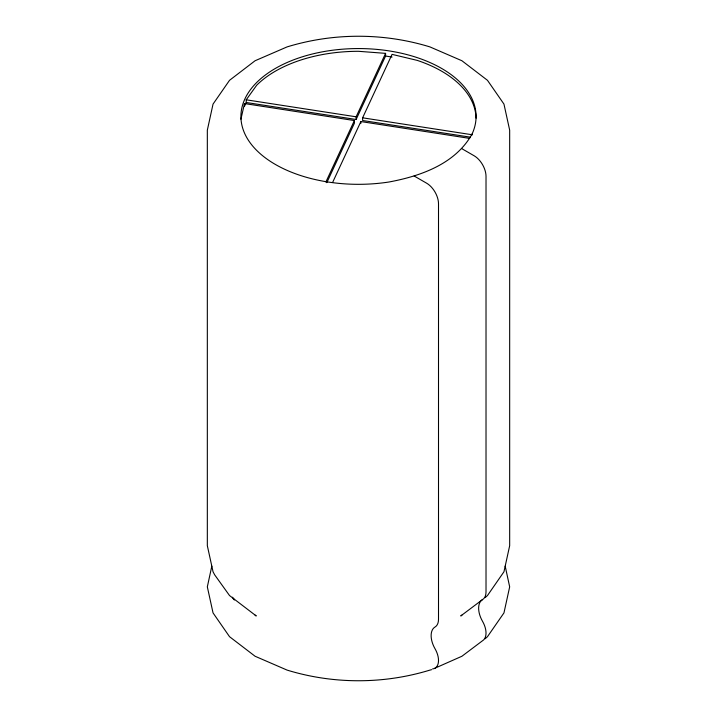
<?xml version="1.0" encoding="UTF-8"?>
<svg xmlns="http://www.w3.org/2000/svg" width="717" height="717" viewBox="0 0 717 717"><rect width="100%" height="100%" fill="white"/><g stroke="black" fill="none" stroke-linecap="round" stroke-linejoin="round"><path stroke-width="1.08" d="M240.921 119.183L244.488 103.553L354.386 120.555L354.386 123.243L326.809 182.665M244.488 106.241L246.227 102.495L246.227 99.806L256.677 85.242A117.579 67.882 0 0 1 358.5 51.301L385.576 53.363L385.576 56.051L356.125 119.497L246.227 102.495M211.811 566.152L207.33 586.847L213.039 612.901L229.53 636.687L255.082 656.252L287.114 670.108C333.423 684.296 383.577 684.296 429.886 670.108L431.625 669.669M325.877 181.993L354.386 120.555M356.125 119.497L356.125 116.808L385.576 53.363M332.831 181.984L360.875 121.558L469.671 138.39M470.316 137.162L362.614 120.501L362.614 117.812L392.065 54.367L417.285 60.398A117.579 67.882 0 0 1 476.061 118.144M485.158 597.619L487.47 595.549L503.961 571.754L509.67 545.7L509.67 130.153L503.961 104.099L487.47 80.313L461.918 60.748L429.886 46.892C383.577 32.704 333.423 32.704 287.114 46.892L255.082 60.748L229.53 80.313L213.039 104.099L207.33 130.153L207.33 545.7L213.039 571.754L214.652 574.81L229.53 595.549L256.238 615.957L255.082 615.105M485.158 638.757L487.47 636.687L503.961 612.901L509.67 586.847L505.189 566.152M461.631 148.553L474.143 155.777A16.796 9.697 60 0 1 486.018 176.346L486.018 591.892A16.796 9.697 60 0 1 482.541 599.582L460.762 615.957L461.918 615.105M435.031 668.154L461.918 656.252L482.541 640.729A16.796 9.697 60 0 0 482.541 621.334A18.83 10.872 60 0 1 482.541 599.582M385.576 56.051L392.065 57.055M246.227 99.806L356.125 116.808M362.614 117.812L472.512 134.814M414.13 175.988L426.633 183.202A16.796 9.697 60 0 1 438.508 203.78L438.508 619.327A16.796 9.697 60 0 1 435.031 627.017A18.83 10.872 60 0 0 435.031 648.76A16.796 9.697 60 0 1 432.575 668.916M233.249 598.659L234.432 599.941L232.487 597.216M360.875 121.558L360.875 123.351M244.488 103.553L244.488 105.345M472.073 134.007C455.438 163.897 420.736 176.113 388.928 182.01A117.579 67.882 0 0 1 241.369 122.356A117.579 67.882 0 0 1 368.744 48.819A117.579 67.882 0 0 1 472.073 134.007"/></g></svg>
